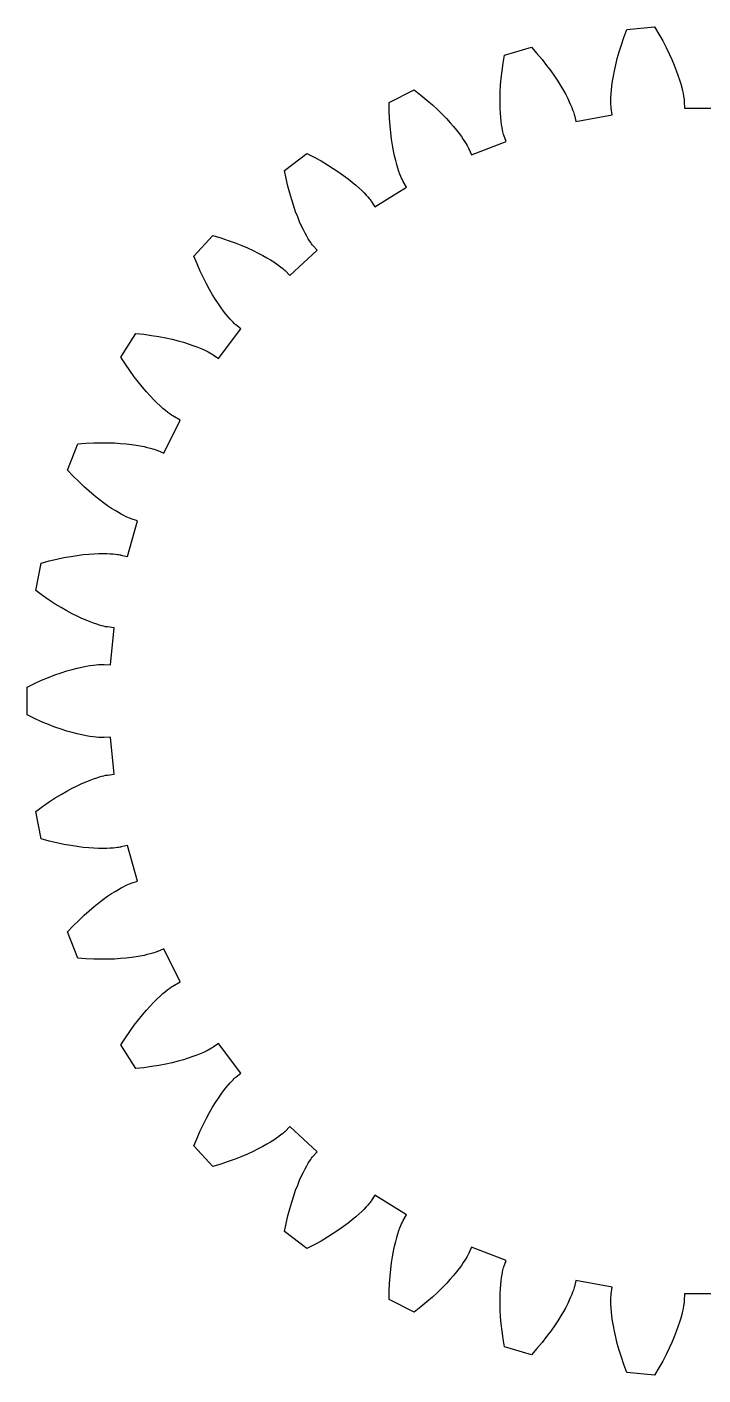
# Model space of a CAD drawing. Extents: x -66 to 66, y -65 to 65.
# Drawn here: x -65.6 to 0, y -65.5 to 65.5 of the extents above; entities that cross this region are included whole.
import ezdxf

# ---------------------------------------------------------------- set-up
doc = ezdxf.new("R2010")
doc.units = 0
doc.layers.add('1', color=7, linetype='CONTINUOUS')

msp = doc.modelspace()

# ---------------------------------------------------------------- linework, layer by layer
at = {"layer": '1', "color": 1}
for p, q in [((-7.93, 63.75), (-7.69, 64.47)), ((-7.69, 64.47), (-7.41, 65.23)), ((-7.41, 65.23), (-4.7, 65.48)), ((-4.7, 65.48), (-4.29, 64.79)), ((-4.29, 64.79), (-3.91, 64.12)), ((-19.27, 62.75), (-16.65, 63.5)), ((-16.65, 63.5), (-16.12, 62.9)), ((-16.12, 62.9), (-15.63, 62.31)), ((-8.33, 62.41), (-8.15, 63.06)), ((-8.15, 63.06), (-7.93, 63.75)), ((-3.91, 64.12), (-3.58, 63.49)), ((-3.58, 63.49), (-3.28, 62.88)), ((-3.28, 62.88), (-3.02, 62.31)), ((-19.51, 61.21), (-19.41, 61.96)), ((-19.41, 61.96), (-19.27, 62.75)), ((-15.63, 62.31), (-15.19, 61.75)), ((-15.19, 61.75), (-14.78, 61.21)), ((-8.6, 61.23), (-8.48, 61.8)), ((-8.48, 61.8), (-8.33, 62.41)), ((-3.02, 62.31), (-2.79, 61.77)), ((-2.79, 61.77), (-2.6, 61.26)), ((-19.65, 59.82), (-19.59, 60.49)), ((-19.59, 60.49), (-19.51, 61.21)), ((-14.78, 61.21), (-14.42, 60.69)), ((-14.42, 60.69), (-14.1, 60.2)), ((-8.78, 60.2), (-8.7, 60.69)), ((-8.7, 60.69), (-8.6, 61.23)), ((-2.6, 61.26), (-2.43, 60.79)), ((-2.43, 60.79), (-2.28, 60.35)), ((-2.28, 60.35), (-2.16, 59.96)), ((-30.48, 58.14), (-28.03, 59.36)), ((-28.03, 59.36), (-27.4, 58.86)), ((-19.71, 58.6), (-19.69, 59.19)), ((-19.69, 59.19), (-19.65, 59.82)), ((-14.1, 60.2), (-13.81, 59.74)), ((-13.81, 59.74), (-13.55, 59.31)), ((-13.55, 59.31), (-13.33, 58.91)), ((-8.94, 58.64), (-8.92, 58.97)), ((-8.92, 58.97), (-8.89, 59.34)), ((-8.89, 59.34), (-8.85, 59.75)), ((-8.85, 59.75), (-8.78, 60.2)), ((-2.16, 59.96), (-2.07, 59.6)), ((-2.07, 59.6), (-1.99, 59.28)), ((-1.99, 59.28), (-1.93, 59.01)), ((-1.93, 59.01), (-1.89, 58.77)), ((-30.46, 57.34), (-30.48, 58.14)), ((-27.4, 58.86), (-26.81, 58.38)), ((-26.81, 58.38), (-26.27, 57.91)), ((-26.27, 57.91), (-25.78, 57.45)), ((-19.71, 58.06), (-19.71, 58.6)), ((-19.7, 57.56), (-19.71, 58.06)), ((-13.33, 58.91), (-13.14, 58.54)), ((-13.14, 58.54), (-12.98, 58.21)), ((-12.98, 58.21), (-12.85, 57.91)), ((-12.85, 57.91), (-12.74, 57.65)), ((-12.74, 57.65), (-12.66, 57.42)), ((-8.94, 58.36), (-8.94, 58.64)), ((-8.94, 58.12), (-8.94, 58.36)), ((-8.94, 57.92), (-8.94, 58.12)), ((-8.93, 57.77), (-8.94, 57.92)), ((-8.92, 57.66), (-8.93, 57.77)), ((-8.91, 57.6), (-8.92, 57.66)), ((-1.89, 58.77), (-1.86, 58.58)), ((-1.86, 58.58), (-1.84, 58.43)), ((-1.84, 58.43), (-1.83, 58.32)), ((-1.83, 58.32), (-1.82, 58.25)), ((-1.82, 58.25), (-1.82, 58.23)), ((-1.82, 58.23), (-1.8, 57.6)), ((-30.43, 56.58), (-30.46, 57.34)), ((-30.38, 55.86), (-30.43, 56.58)), ((-25.78, 57.45), (-25.33, 57.01)), ((-25.33, 57.01), (-24.92, 56.59)), ((-24.92, 56.59), (-24.55, 56.18)), ((-19.67, 57.1), (-19.7, 57.56)), ((-19.64, 56.69), (-19.67, 57.1)), ((-19.6, 56.32), (-19.64, 56.69)), ((-19.56, 56), (-19.6, 56.32)), ((-12.66, 57.42), (-12.59, 57.24)), ((-12.59, 57.24), (-12.54, 57.09)), ((-12.54, 57.09), (-12.51, 56.99)), ((-12.51, 56.99), (-12.5, 56.93)), ((-12.5, 56.93), (-12.49, 56.91)), ((-12.49, 56.91), (-12.36, 56.28)), ((-12.36, 56.28), (-8.81, 56.95)), ((-8.91, 57.58), (-8.91, 57.6)), ((-8.81, 56.95), (-8.91, 57.58)), ((-1.8, 57.6), (1.8, 57.6)), ((-30.31, 55.19), (-30.38, 55.86)), ((-30.23, 54.57), (-30.31, 55.19)), ((-24.55, 56.18), (-24.22, 55.81)), ((-24.22, 55.81), (-23.93, 55.45)), ((-23.93, 55.45), (-23.68, 55.13)), ((-23.68, 55.13), (-23.46, 54.83)), ((-19.51, 55.72), (-19.56, 56)), ((-19.47, 55.49), (-19.51, 55.72)), ((-19.43, 55.29), (-19.47, 55.49)), ((-19.39, 55.15), (-19.43, 55.29)), ((-19.36, 55.04), (-19.39, 55.15)), ((-19.34, 54.98), (-19.36, 55.04)), ((-30.14, 53.98), (-30.23, 54.57)), ((-30.04, 53.45), (-30.14, 53.98)), ((-23.46, 54.83), (-23.27, 54.56)), ((-23.27, 54.56), (-23.12, 54.32)), ((-23.12, 54.32), (-22.99, 54.12)), ((-22.99, 54.12), (-22.89, 53.95)), ((-22.89, 53.95), (-22.82, 53.82)), ((-22.82, 53.82), (-22.77, 53.72)), ((-22.77, 53.72), (-22.74, 53.66)), ((-22.49, 53.05), (-19.12, 54.36)), ((-19.34, 54.96), (-19.34, 54.98)), ((-19.12, 54.36), (-19.34, 54.96)), ((-40.64, 51.55), (-38.46, 53.2)), ((-38.46, 53.2), (-37.75, 52.83)), ((-37.75, 52.83), (-37.08, 52.46)), ((-37.08, 52.46), (-36.47, 52.09)), ((-29.94, 52.96), (-30.04, 53.45)), ((-29.83, 52.52), (-29.94, 52.96)), ((-29.72, 52.12), (-29.83, 52.52)), ((-22.74, 53.66), (-22.74, 53.64)), ((-22.74, 53.64), (-22.49, 53.05)), ((-40.48, 50.77), (-40.64, 51.55)), ((-36.47, 52.09), (-35.9, 51.73)), ((-35.9, 51.73), (-35.37, 51.38)), ((-35.37, 51.38), (-34.89, 51.04)), ((-29.62, 51.76), (-29.72, 52.12)), ((-29.52, 51.45), (-29.62, 51.76)), ((-29.42, 51.19), (-29.52, 51.45)), ((-29.33, 50.96), (-29.42, 51.19)), ((-40.31, 50.02), (-40.48, 50.77)), ((-40.12, 49.33), (-40.31, 50.02)), ((-34.89, 51.04), (-34.46, 50.72)), ((-34.46, 50.72), (-34.06, 50.41)), ((-34.06, 50.41), (-33.71, 50.11)), ((-33.71, 50.11), (-33.4, 49.84)), ((-33.4, 49.84), (-33.13, 49.59)), ((-31.85, 48.02), (-28.79, 49.92)), ((-29.26, 50.78), (-29.33, 50.96)), ((-29.19, 50.64), (-29.26, 50.78)), ((-29.15, 50.55), (-29.19, 50.64)), ((-29.12, 50.49), (-29.15, 50.55)), ((-29.11, 50.47), (-29.12, 50.49)), ((-28.79, 49.92), (-29.11, 50.47)), ((-39.93, 48.68), (-40.12, 49.33)), ((-39.74, 48.08), (-39.93, 48.68)), ((-33.13, 49.59), (-32.9, 49.36)), ((-32.9, 49.36), (-32.71, 49.15)), ((-32.71, 49.15), (-32.55, 48.97)), ((-32.55, 48.97), (-32.42, 48.83)), ((-32.42, 48.83), (-32.32, 48.71)), ((-32.32, 48.71), (-32.26, 48.62)), ((-32.26, 48.62), (-32.22, 48.57)), ((-32.22, 48.57), (-32.21, 48.55)), ((-32.21, 48.55), (-31.85, 48.02)), ((-39.55, 47.53), (-39.74, 48.08)), ((-39.35, 47.02), (-39.55, 47.53)), ((-39.16, 46.56), (-39.35, 47.02)), ((-38.97, 46.14), (-39.16, 46.56)), ((-38.79, 45.77), (-38.97, 46.14)), ((-49.42, 43.21), (-47.58, 45.22)), ((-47.58, 45.22), (-46.81, 44.99)), ((-46.81, 44.99), (-46.09, 44.75)), ((-46.09, 44.75), (-45.42, 44.5)), ((-38.62, 45.44), (-38.79, 45.77)), ((-38.47, 45.15), (-38.62, 45.44)), ((-38.32, 44.91), (-38.47, 45.15)), ((-38.2, 44.71), (-38.32, 44.91)), ((-38.09, 44.54), (-38.2, 44.71)), ((-38, 44.42), (-38.09, 44.54)), ((-45.42, 44.5), (-44.79, 44.26)), ((-44.79, 44.26), (-44.21, 44.01)), ((-44.21, 44.01), (-43.68, 43.76)), ((-43.68, 43.76), (-43.19, 43.52)), ((-43.19, 43.52), (-42.75, 43.29)), ((-42.75, 43.29), (-42.35, 43.06)), ((-40.13, 41.35), (-37.47, 43.78)), ((-37.94, 44.33), (-38, 44.42)), ((-37.9, 44.28), (-37.94, 44.33)), ((-37.88, 44.26), (-37.9, 44.28)), ((-37.47, 43.78), (-37.88, 44.26)), ((-49.12, 42.46), (-49.42, 43.21)), ((-48.81, 41.77), (-49.12, 42.46)), ((-42.35, 43.06), (-41.99, 42.85)), ((-41.99, 42.85), (-41.68, 42.65)), ((-41.68, 42.65), (-41.41, 42.47)), ((-41.41, 42.47), (-41.18, 42.3)), ((-41.18, 42.3), (-40.99, 42.16)), ((-40.99, 42.16), (-40.84, 42.04)), ((-40.84, 42.04), (-40.72, 41.94)), ((-40.72, 41.94), (-40.64, 41.87)), ((-48.51, 41.12), (-48.81, 41.77)), ((-48.2, 40.52), (-48.51, 41.12)), ((-40.64, 41.87), (-40.59, 41.82)), ((-40.59, 41.82), (-40.58, 41.81)), ((-40.58, 41.81), (-40.13, 41.35)), ((-47.9, 39.96), (-48.2, 40.52)), ((-47.61, 39.45), (-47.9, 39.96)), ((-47.32, 38.99), (-47.61, 39.45)), ((-47.05, 38.57), (-47.32, 38.99)), ((-46.79, 38.19), (-47.05, 38.57)), ((-46.54, 37.86), (-46.79, 38.19)), ((-46.32, 37.57), (-46.54, 37.86)), ((-46.11, 37.32), (-46.32, 37.57)), ((-45.92, 37.1), (-46.11, 37.32)), ((-45.76, 36.93), (-45.92, 37.1)), ((-45.63, 36.79), (-45.76, 36.93)), ((-45.52, 36.68), (-45.63, 36.79)), ((-45.44, 36.6), (-45.52, 36.68)), ((-56.52, 33.39), (-55.08, 35.71)), ((-55.08, 35.71), (-54.28, 35.62)), ((-54.28, 35.62), (-53.53, 35.52)), ((-53.53, 35.52), (-52.82, 35.4)), ((-52.82, 35.4), (-52.16, 35.27)), ((-47.05, 33.27), (-44.88, 36.15)), ((-45.39, 36.56), (-45.44, 36.6)), ((-45.37, 36.55), (-45.39, 36.56)), ((-44.88, 36.15), (-45.37, 36.55)), ((-52.16, 35.27), (-51.54, 35.14)), ((-51.54, 35.14), (-50.97, 34.99)), ((-50.97, 34.99), (-50.45, 34.85)), ((-50.45, 34.85), (-49.97, 34.7)), ((-49.97, 34.7), (-49.54, 34.55)), ((-49.54, 34.55), (-49.15, 34.41)), ((-49.15, 34.41), (-48.81, 34.27)), ((-48.81, 34.27), (-48.51, 34.14)), ((-48.51, 34.14), (-48.25, 34.02)), ((-56.08, 32.71), (-56.52, 33.39)), ((-48.25, 34.02), (-48.04, 33.91)), ((-48.04, 33.91), (-47.87, 33.82)), ((-47.87, 33.82), (-47.73, 33.74)), ((-47.73, 33.74), (-47.64, 33.69)), ((-47.64, 33.69), (-47.59, 33.65)), ((-47.59, 33.65), (-47.57, 33.64)), ((-47.57, 33.64), (-47.05, 33.27)), ((-55.66, 32.09), (-56.08, 32.71)), ((-55.23, 31.5), (-55.66, 32.09)), ((-54.82, 30.97), (-55.23, 31.5)), ((-54.43, 30.48), (-54.82, 30.97)), ((-54.04, 30.03), (-54.43, 30.48)), ((-53.68, 29.63), (-54.04, 30.03)), ((-53.33, 29.27), (-53.68, 29.63)), ((-53.01, 28.95), (-53.33, 29.27)), ((-52.71, 28.66), (-53.01, 28.95)), ((-52.43, 28.42), (-52.71, 28.66)), ((-52.18, 28.21), (-52.43, 28.42)), ((-51.96, 28.03), (-52.18, 28.21)), ((-51.77, 27.89), (-51.96, 28.03)), ((-51.61, 27.77), (-51.77, 27.89)), ((-51.48, 27.69), (-51.61, 27.77)), ((-51.39, 27.63), (-51.48, 27.69)), ((-51.33, 27.6), (-51.39, 27.63)), ((-51.31, 27.59), (-51.33, 27.6)), ((-50.75, 27.29), (-51.31, 27.59)), ((-52.36, 24.06), (-50.75, 27.29)), ((-61.69, 22.44), (-60.71, 24.98)), ((-60.71, 24.98), (-59.91, 25.04)), ((-59.91, 25.04), (-59.14, 25.08)), ((-59.14, 25.08), (-58.43, 25.09)), ((-58.43, 25.09), (-57.75, 25.09)), ((-57.75, 25.09), (-57.12, 25.07)), ((-57.12, 25.07), (-56.54, 25.03)), ((-56.54, 25.03), (-55.99, 24.98)), ((-55.99, 24.98), (-55.5, 24.92)), ((-55.5, 24.92), (-55.04, 24.86)), ((-55.04, 24.86), (-54.64, 24.79)), ((-54.64, 24.79), (-54.27, 24.72)), ((-54.27, 24.72), (-53.96, 24.64)), ((-53.96, 24.64), (-53.68, 24.57)), ((-53.68, 24.57), (-53.45, 24.51)), ((-53.45, 24.51), (-53.27, 24.45)), ((-53.27, 24.45), (-53.12, 24.4)), ((-53.12, 24.4), (-53.02, 24.36)), ((-53.02, 24.36), (-52.96, 24.33)), ((-52.96, 24.33), (-52.94, 24.32)), ((-52.94, 24.32), (-52.36, 24.06)), ((-61.14, 21.85), (-61.69, 22.44)), ((-60.6, 21.31), (-61.14, 21.85)), ((-60.08, 20.82), (-60.6, 21.31)), ((-59.58, 20.37), (-60.08, 20.82)), ((-59.1, 19.96), (-59.58, 20.37)), ((-58.64, 19.59), (-59.1, 19.96)), ((-58.21, 19.26), (-58.64, 19.59)), ((-57.8, 18.97), (-58.21, 19.26)), ((-57.43, 18.71), (-57.8, 18.97)), ((-57.08, 18.49), (-57.43, 18.71)), ((-56.76, 18.3), (-57.08, 18.49)), ((-56.48, 18.14), (-56.76, 18.3)), ((-56.23, 18.01), (-56.48, 18.14)), ((-56.01, 17.9), (-56.23, 18.01)), ((-55.83, 17.82), (-56.01, 17.9)), ((-55.89, 14.03), (-54.9, 17.5)), ((-55.69, 17.76), (-55.83, 17.82)), ((-55.59, 17.72), (-55.69, 17.76)), ((-55.53, 17.7), (-55.59, 17.72)), ((-55.51, 17.69), (-55.53, 17.7)), ((-54.9, 17.5), (-55.51, 17.69)), ((-64.77, 10.72), (-64.26, 13.4)), ((-64.26, 13.4), (-63.49, 13.61)), ((-63.49, 13.61), (-62.75, 13.78)), ((-62.75, 13.78), (-62.04, 13.93)), ((-62.04, 13.93), (-61.38, 14.05)), ((-61.38, 14.05), (-60.76, 14.14)), ((-60.76, 14.14), (-60.17, 14.22)), ((-60.17, 14.22), (-59.63, 14.27)), ((-59.63, 14.27), (-59.13, 14.3)), ((-59.13, 14.3), (-58.68, 14.32)), ((-58.68, 14.32), (-58.26, 14.33)), ((-58.26, 14.33), (-57.89, 14.32)), ((-57.89, 14.32), (-57.57, 14.31)), ((-57.57, 14.31), (-57.28, 14.29)), ((-57.28, 14.29), (-57.05, 14.27)), ((-57.05, 14.27), (-56.85, 14.24)), ((-56.85, 14.24), (-56.7, 14.22)), ((-56.7, 14.22), (-56.59, 14.2)), ((-56.59, 14.2), (-56.53, 14.19)), ((-56.53, 14.19), (-56.51, 14.18)), ((-56.51, 14.18), (-55.89, 14.03)), ((-64.12, 10.25), (-64.77, 10.72)), ((-63.49, 9.81), (-64.12, 10.25)), ((-62.89, 9.42), (-63.49, 9.81)), ((-62.31, 9.07), (-62.89, 9.42)), ((-61.76, 8.76), (-62.31, 9.07)), ((-61.24, 8.48), (-61.76, 8.76)), ((-60.76, 8.24), (-61.24, 8.48)), ((-60.31, 8.02), (-60.76, 8.24)), ((-59.89, 7.84), (-60.31, 8.02)), ((-59.5, 7.69), (-59.89, 7.84)), ((-59.16, 7.56), (-59.5, 7.69)), ((-58.85, 7.45), (-59.16, 7.56)), ((-58.58, 7.37), (-58.85, 7.45)), ((-58.35, 7.3), (-58.58, 7.37)), ((-58.16, 7.26), (-58.35, 7.3)), ((-58.01, 7.22), (-58.16, 7.26)), ((-57.9, 7.2), (-58.01, 7.22)), ((-57.84, 7.19), (-57.9, 7.2)), ((-57.82, 7.19), (-57.84, 7.19)), ((-57.18, 7.11), (-57.82, 7.19)), ((-57.52, 3.52), (-57.18, 7.11)), ((-62.92, 2.53), (-62.32, 2.74)), ((-62.32, 2.74), (-61.76, 2.92)), ((-61.76, 2.92), (-61.24, 3.07)), ((-61.24, 3.07), (-60.75, 3.19)), ((-60.75, 3.19), (-60.31, 3.3)), ((-60.31, 3.3), (-59.9, 3.38)), ((-59.9, 3.38), (-59.54, 3.44)), ((-59.54, 3.44), (-59.21, 3.49)), ((-59.21, 3.49), (-58.93, 3.52)), ((-58.93, 3.52), (-58.7, 3.54)), ((-58.7, 3.54), (-58.5, 3.55)), ((-58.5, 3.55), (-58.35, 3.56)), ((-58.35, 3.56), (-58.24, 3.56)), ((-58.24, 3.56), (-58.17, 3.56)), ((-58.17, 3.56), (-58.15, 3.56)), ((-58.15, 3.56), (-57.52, 3.52)), ((-65.63, 1.36), (-64.91, 1.71)), ((-65.63, -1.36), (-65.63, 1.36)), ((-64.91, 1.71), (-64.21, 2.02)), ((-64.21, 2.02), (-63.55, 2.29)), ((-63.55, 2.29), (-62.92, 2.53)), ((-64.91, -1.71), (-65.63, -1.36)), ((-64.21, -2.02), (-64.91, -1.71)), ((-63.55, -2.29), (-64.21, -2.02)), ((-62.92, -2.53), (-63.55, -2.29)), ((-62.32, -2.74), (-62.92, -2.53)), ((-61.76, -2.92), (-62.32, -2.74)), ((-61.24, -3.07), (-61.76, -2.92)), ((-60.75, -3.19), (-61.24, -3.07)), ((-60.31, -3.3), (-60.75, -3.19)), ((-59.9, -3.38), (-60.31, -3.3)), ((-59.54, -3.44), (-59.9, -3.38)), ((-59.21, -3.49), (-59.54, -3.44)), ((-58.93, -3.52), (-59.21, -3.49)), ((-58.7, -3.54), (-58.93, -3.52)), ((-58.5, -3.55), (-58.7, -3.54)), ((-58.35, -3.56), (-58.5, -3.55)), ((-58.24, -3.56), (-58.35, -3.56)), ((-58.17, -3.56), (-58.24, -3.56)), ((-58.15, -3.56), (-58.17, -3.56)), ((-57.52, -3.52), (-58.15, -3.56)), ((-57.18, -7.11), (-57.52, -3.52)), ((-60.31, -8.02), (-59.89, -7.84)), ((-59.89, -7.84), (-59.5, -7.69)), ((-59.5, -7.69), (-59.16, -7.56)), ((-59.16, -7.56), (-58.85, -7.45)), ((-58.85, -7.45), (-58.58, -7.37)), ((-58.58, -7.37), (-58.35, -7.3)), ((-58.35, -7.3), (-58.16, -7.26)), ((-58.16, -7.26), (-58.01, -7.22)), ((-58.01, -7.22), (-57.9, -7.2)), ((-57.9, -7.2), (-57.84, -7.19)), ((-57.84, -7.19), (-57.82, -7.19)), ((-57.82, -7.19), (-57.18, -7.11)), ((-62.89, -9.42), (-62.31, -9.07)), ((-62.31, -9.07), (-61.76, -8.76)), ((-61.76, -8.76), (-61.24, -8.48)), ((-61.24, -8.48), (-60.76, -8.24)), ((-60.76, -8.24), (-60.31, -8.02)), ((-64.77, -10.72), (-64.12, -10.25)), ((-64.12, -10.25), (-63.49, -9.81)), ((-63.49, -9.81), (-62.89, -9.42)), ((-64.26, -13.4), (-64.77, -10.72)), ((-63.49, -13.61), (-64.26, -13.4)), ((-62.75, -13.78), (-63.49, -13.61)), ((-62.04, -13.93), (-62.75, -13.78)), ((-61.38, -14.05), (-62.04, -13.93)), ((-60.76, -14.14), (-61.38, -14.05)), ((-60.17, -14.22), (-60.76, -14.14)), ((-59.63, -14.27), (-60.17, -14.22)), ((-59.13, -14.3), (-59.63, -14.27)), ((-58.68, -14.32), (-59.13, -14.3)), ((-58.26, -14.33), (-58.68, -14.32)), ((-57.89, -14.32), (-58.26, -14.33)), ((-57.57, -14.31), (-57.89, -14.32)), ((-57.28, -14.29), (-57.57, -14.31)), ((-57.05, -14.27), (-57.28, -14.29)), ((-56.85, -14.24), (-57.05, -14.27)), ((-56.7, -14.22), (-56.85, -14.24)), ((-56.59, -14.2), (-56.7, -14.22)), ((-56.53, -14.19), (-56.59, -14.2)), ((-56.51, -14.18), (-56.53, -14.19)), ((-55.89, -14.03), (-56.51, -14.18)), ((-54.9, -17.5), (-55.89, -14.03)), ((-57.08, -18.49), (-56.76, -18.3)), ((-56.76, -18.3), (-56.48, -18.14)), ((-56.48, -18.14), (-56.23, -18.01)), ((-56.23, -18.01), (-56.01, -17.9)), ((-56.01, -17.9), (-55.83, -17.82)), ((-55.83, -17.82), (-55.69, -17.76)), ((-55.69, -17.76), (-55.59, -17.72)), ((-55.59, -17.72), (-55.53, -17.7)), ((-55.53, -17.7), (-55.51, -17.69)), ((-55.51, -17.69), (-54.9, -17.5)), ((-59.1, -19.96), (-58.64, -19.59)), ((-58.64, -19.59), (-58.21, -19.26)), ((-58.21, -19.26), (-57.8, -18.97)), ((-57.8, -18.97), (-57.43, -18.71)), ((-57.43, -18.71), (-57.08, -18.49)), ((-60.6, -21.31), (-60.08, -20.82)), ((-60.08, -20.82), (-59.58, -20.37)), ((-59.58, -20.37), (-59.1, -19.96)), ((-61.69, -22.44), (-61.14, -21.85)), ((-61.14, -21.85), (-60.6, -21.31)), ((-60.71, -24.98), (-61.69, -22.44)), ((-55.04, -24.86), (-55.5, -24.92)), ((-54.64, -24.79), (-55.04, -24.86)), ((-54.27, -24.72), (-54.64, -24.79)), ((-53.96, -24.64), (-54.27, -24.72)), ((-53.68, -24.57), (-53.96, -24.64)), ((-53.45, -24.51), (-53.68, -24.57)), ((-53.27, -24.45), (-53.45, -24.51)), ((-53.12, -24.4), (-53.27, -24.45)), ((-53.02, -24.36), (-53.12, -24.4)), ((-52.96, -24.33), (-53.02, -24.36)), ((-52.94, -24.32), (-52.96, -24.33)), ((-52.36, -24.06), (-52.94, -24.32)), ((-50.75, -27.29), (-52.36, -24.06)), ((-59.91, -25.04), (-60.71, -24.98)), ((-59.14, -25.08), (-59.91, -25.04)), ((-58.43, -25.09), (-59.14, -25.08)), ((-57.75, -25.09), (-58.43, -25.09)), ((-57.12, -25.07), (-57.75, -25.09)), ((-56.54, -25.03), (-57.12, -25.07)), ((-55.99, -24.98), (-56.54, -25.03)), ((-55.5, -24.92), (-55.99, -24.98)), ((-51.31, -27.59), (-50.75, -27.29)), ((-53.01, -28.95), (-52.71, -28.66)), ((-52.71, -28.66), (-52.43, -28.42)), ((-52.43, -28.42), (-52.18, -28.21)), ((-52.18, -28.21), (-51.96, -28.03)), ((-51.96, -28.03), (-51.77, -27.89)), ((-51.77, -27.89), (-51.61, -27.77)), ((-51.61, -27.77), (-51.48, -27.69)), ((-51.48, -27.69), (-51.39, -27.63)), ((-51.39, -27.63), (-51.33, -27.6)), ((-51.33, -27.6), (-51.31, -27.59)), ((-54.43, -30.48), (-54.04, -30.03)), ((-54.04, -30.03), (-53.68, -29.63)), ((-53.68, -29.63), (-53.33, -29.27)), ((-53.33, -29.27), (-53.01, -28.95)), ((-55.23, -31.5), (-54.82, -30.97)), ((-54.82, -30.97), (-54.43, -30.48)), ((-56.52, -33.39), (-56.08, -32.71)), ((-56.08, -32.71), (-55.66, -32.09)), ((-55.66, -32.09), (-55.23, -31.5)), ((-55.08, -35.71), (-56.52, -33.39)), ((-48.25, -34.02), (-48.51, -34.14)), ((-48.04, -33.91), (-48.25, -34.02)), ((-47.87, -33.82), (-48.04, -33.91)), ((-47.73, -33.74), (-47.87, -33.82)), ((-47.64, -33.69), (-47.73, -33.74)), ((-47.59, -33.65), (-47.64, -33.69)), ((-47.57, -33.64), (-47.59, -33.65)), ((-47.05, -33.27), (-47.57, -33.64)), ((-44.88, -36.15), (-47.05, -33.27)), ((-52.16, -35.27), (-52.82, -35.4)), ((-51.54, -35.14), (-52.16, -35.27)), ((-50.97, -34.99), (-51.54, -35.14)), ((-50.45, -34.85), (-50.97, -34.99)), ((-49.97, -34.7), (-50.45, -34.85)), ((-49.54, -34.55), (-49.97, -34.7)), ((-49.15, -34.41), (-49.54, -34.55)), ((-48.81, -34.27), (-49.15, -34.41)), ((-48.51, -34.14), (-48.81, -34.27)), ((-54.28, -35.62), (-55.08, -35.71)), ((-53.53, -35.52), (-54.28, -35.62)), ((-52.82, -35.4), (-53.53, -35.52)), ((-45.52, -36.68), (-45.44, -36.6)), ((-45.44, -36.6), (-45.39, -36.56)), ((-45.39, -36.56), (-45.37, -36.55)), ((-45.37, -36.55), (-44.88, -36.15)), ((-46.79, -38.19), (-46.54, -37.86)), ((-46.54, -37.86), (-46.32, -37.57)), ((-46.32, -37.57), (-46.11, -37.32)), ((-46.11, -37.32), (-45.92, -37.1)), ((-45.92, -37.1), (-45.76, -36.93)), ((-45.76, -36.93), (-45.63, -36.79)), ((-45.63, -36.79), (-45.52, -36.68)), ((-47.61, -39.45), (-47.32, -38.99)), ((-47.32, -38.99), (-47.05, -38.57)), ((-47.05, -38.57), (-46.79, -38.19)), ((-48.51, -41.12), (-48.2, -40.52)), ((-48.2, -40.52), (-47.9, -39.96)), ((-47.9, -39.96), (-47.61, -39.45)), ((-49.12, -42.46), (-48.81, -41.77)), ((-48.81, -41.77), (-48.51, -41.12)), ((-40.64, -41.87), (-40.72, -41.94)), ((-40.59, -41.82), (-40.64, -41.87)), ((-40.58, -41.81), (-40.59, -41.82)), ((-40.13, -41.35), (-40.58, -41.81)), ((-37.47, -43.78), (-40.13, -41.35)), ((-49.42, -43.21), (-49.12, -42.46)), ((-47.58, -45.22), (-49.42, -43.21)), ((-42.35, -43.06), (-42.75, -43.29)), ((-41.99, -42.85), (-42.35, -43.06)), ((-41.68, -42.65), (-41.99, -42.85)), ((-41.41, -42.47), (-41.68, -42.65)), ((-41.18, -42.3), (-41.41, -42.47)), ((-40.99, -42.16), (-41.18, -42.3)), ((-40.84, -42.04), (-40.99, -42.16)), ((-40.72, -41.94), (-40.84, -42.04)), ((-45.42, -44.5), (-46.09, -44.75)), ((-44.79, -44.26), (-45.42, -44.5)), ((-44.21, -44.01), (-44.79, -44.26)), ((-43.68, -43.76), (-44.21, -44.01)), ((-43.19, -43.52), (-43.68, -43.76)), ((-42.75, -43.29), (-43.19, -43.52)), ((-38.09, -44.54), (-38, -44.42)), ((-38, -44.42), (-37.94, -44.33)), ((-37.94, -44.33), (-37.9, -44.28)), ((-37.9, -44.28), (-37.88, -44.26)), ((-37.88, -44.26), (-37.47, -43.78)), ((-46.81, -44.99), (-47.58, -45.22)), ((-46.09, -44.75), (-46.81, -44.99)), ((-38.97, -46.14), (-38.79, -45.77)), ((-38.79, -45.77), (-38.62, -45.44)), ((-38.62, -45.44), (-38.47, -45.15)), ((-38.47, -45.15), (-38.32, -44.91)), ((-38.32, -44.91), (-38.2, -44.71)), ((-38.2, -44.71), (-38.09, -44.54)), ((-39.55, -47.53), (-39.35, -47.02)), ((-39.35, -47.02), (-39.16, -46.56)), ((-39.16, -46.56), (-38.97, -46.14)), ((-39.93, -48.68), (-39.74, -48.08)), ((-39.74, -48.08), (-39.55, -47.53)), ((-31.85, -48.02), (-32.21, -48.55)), ((-28.79, -49.92), (-31.85, -48.02)), ((-40.31, -50.02), (-40.12, -49.33)), ((-40.12, -49.33), (-39.93, -48.68)), ((-33.13, -49.59), (-33.4, -49.84)), ((-32.9, -49.36), (-33.13, -49.59)), ((-32.71, -49.15), (-32.9, -49.36)), ((-32.55, -48.97), (-32.71, -49.15)), ((-32.42, -48.83), (-32.55, -48.97)), ((-32.32, -48.71), (-32.42, -48.83)), ((-32.26, -48.62), (-32.32, -48.71)), ((-32.22, -48.57), (-32.26, -48.62)), ((-32.21, -48.55), (-32.22, -48.57)), ((-40.64, -51.55), (-40.48, -50.77)), ((-40.48, -50.77), (-40.31, -50.02)), ((-34.89, -51.04), (-35.37, -51.38)), ((-34.46, -50.72), (-34.89, -51.04)), ((-34.06, -50.41), (-34.46, -50.72)), ((-33.71, -50.11), (-34.06, -50.41)), ((-33.4, -49.84), (-33.71, -50.11)), ((-29.42, -51.19), (-29.33, -50.96)), ((-29.33, -50.96), (-29.26, -50.78)), ((-29.26, -50.78), (-29.19, -50.64)), ((-29.19, -50.64), (-29.15, -50.55)), ((-29.15, -50.55), (-29.12, -50.49)), ((-29.12, -50.49), (-29.11, -50.47)), ((-29.11, -50.47), (-28.79, -49.92)), ((-38.46, -53.2), (-40.64, -51.55)), ((-36.47, -52.09), (-37.08, -52.46)), ((-35.9, -51.73), (-36.47, -52.09)), ((-35.37, -51.38), (-35.9, -51.73)), ((-29.83, -52.52), (-29.72, -52.12)), ((-29.72, -52.12), (-29.62, -51.76)), ((-29.62, -51.76), (-29.52, -51.45)), ((-29.52, -51.45), (-29.42, -51.19)), ((-37.75, -52.83), (-38.46, -53.2)), ((-37.08, -52.46), (-37.75, -52.83)), ((-30.14, -53.98), (-30.04, -53.45)), ((-30.04, -53.45), (-29.94, -52.96)), ((-29.94, -52.96), (-29.83, -52.52)), ((-22.74, -53.66), (-22.77, -53.72)), ((-22.49, -53.05), (-22.74, -53.64)), ((-22.74, -53.64), (-22.74, -53.66)), ((-19.12, -54.36), (-22.49, -53.05)), ((-30.31, -55.19), (-30.23, -54.57)), ((-30.23, -54.57), (-30.14, -53.98)), ((-23.46, -54.83), (-23.68, -55.13)), ((-23.27, -54.56), (-23.46, -54.83)), ((-23.12, -54.32), (-23.27, -54.56)), ((-22.99, -54.12), (-23.12, -54.32)), ((-22.89, -53.95), (-22.99, -54.12)), ((-22.82, -53.82), (-22.89, -53.95)), ((-22.77, -53.72), (-22.82, -53.82)), ((-19.36, -55.04), (-19.34, -54.98)), ((-19.34, -54.96), (-19.12, -54.36)), ((-19.34, -54.98), (-19.34, -54.96)), ((-30.43, -56.58), (-30.38, -55.86)), ((-30.38, -55.86), (-30.31, -55.19)), ((-24.55, -56.18), (-24.92, -56.59)), ((-24.22, -55.81), (-24.55, -56.18)), ((-23.93, -55.45), (-24.22, -55.81)), ((-23.68, -55.13), (-23.93, -55.45)), ((-19.6, -56.32), (-19.56, -56)), ((-19.56, -56), (-19.51, -55.72)), ((-19.51, -55.72), (-19.47, -55.49)), ((-19.47, -55.49), (-19.43, -55.29)), ((-19.43, -55.29), (-19.39, -55.15)), ((-19.39, -55.15), (-19.36, -55.04)), ((-12.36, -56.28), (-12.49, -56.91)), ((-8.81, -56.95), (-12.36, -56.28)), ((-30.48, -58.14), (-30.46, -57.34)), ((-30.46, -57.34), (-30.43, -56.58)), ((-25.78, -57.45), (-26.27, -57.91)), ((-25.33, -57.01), (-25.78, -57.45)), ((-24.92, -56.59), (-25.33, -57.01)), ((-19.71, -58.06), (-19.7, -57.56)), ((-19.7, -57.56), (-19.67, -57.1)), ((-19.67, -57.1), (-19.64, -56.69)), ((-19.64, -56.69), (-19.6, -56.32)), ((-12.66, -57.42), (-12.74, -57.65)), ((-12.59, -57.24), (-12.66, -57.42)), ((-12.54, -57.09), (-12.59, -57.24)), ((-12.51, -56.99), (-12.54, -57.09)), ((-12.5, -56.93), (-12.51, -56.99)), ((-12.49, -56.91), (-12.5, -56.93)), ((-8.92, -57.66), (-8.91, -57.6)), ((-8.91, -57.58), (-8.81, -56.95)), ((-8.91, -57.6), (-8.91, -57.58)), ((-1.8, -57.6), (-1.82, -58.23)), ((1.8, -57.6), (-1.8, -57.6)), ((-28.03, -59.36), (-30.48, -58.14)), ((-27.4, -58.86), (-28.03, -59.36)), ((-26.81, -58.38), (-27.4, -58.86)), ((-26.27, -57.91), (-26.81, -58.38)), ((-19.71, -58.6), (-19.71, -58.06)), ((-19.69, -59.19), (-19.71, -58.6)), ((-13.33, -58.91), (-13.55, -59.31)), ((-13.14, -58.54), (-13.33, -58.91)), ((-12.98, -58.21), (-13.14, -58.54)), ((-12.85, -57.91), (-12.98, -58.21)), ((-12.74, -57.65), (-12.85, -57.91)), ((-8.94, -57.92), (-8.93, -57.77)), ((-8.94, -58.12), (-8.94, -57.92)), ((-8.94, -58.36), (-8.94, -58.12)), ((-8.94, -58.64), (-8.94, -58.36)), ((-8.92, -58.97), (-8.94, -58.64)), ((-8.93, -57.77), (-8.92, -57.66)), ((-1.89, -58.77), (-1.93, -59.01)), ((-1.86, -58.58), (-1.89, -58.77)), ((-1.84, -58.43), (-1.86, -58.58)), ((-1.83, -58.32), (-1.84, -58.43)), ((-1.82, -58.25), (-1.83, -58.32)), ((-1.82, -58.23), (-1.82, -58.25)), ((-19.65, -59.82), (-19.69, -59.19)), ((-19.59, -60.49), (-19.65, -59.82)), ((-14.1, -60.2), (-14.42, -60.69)), ((-13.81, -59.74), (-14.1, -60.2)), ((-13.55, -59.31), (-13.81, -59.74)), ((-8.89, -59.34), (-8.92, -58.97)), ((-8.85, -59.75), (-8.89, -59.34)), ((-8.78, -60.2), (-8.85, -59.75)), ((-8.7, -60.69), (-8.78, -60.2)), ((-2.16, -59.96), (-2.28, -60.35)), ((-2.07, -59.6), (-2.16, -59.96)), ((-1.99, -59.28), (-2.07, -59.6)), ((-1.93, -59.01), (-1.99, -59.28)), ((-19.51, -61.21), (-19.59, -60.49)), ((-19.41, -61.96), (-19.51, -61.21)), ((-14.78, -61.21), (-15.19, -61.75)), ((-14.42, -60.69), (-14.78, -61.21)), ((-8.6, -61.23), (-8.7, -60.69)), ((-8.48, -61.8), (-8.6, -61.23)), ((-2.6, -61.26), (-2.79, -61.77)), ((-2.43, -60.79), (-2.6, -61.26)), ((-2.28, -60.35), (-2.43, -60.79)), ((-19.27, -62.75), (-19.41, -61.96)), ((-16.65, -63.5), (-19.27, -62.75)), ((-15.63, -62.31), (-16.12, -62.9)), ((-15.19, -61.75), (-15.63, -62.31)), ((-8.33, -62.41), (-8.48, -61.8)), ((-8.15, -63.06), (-8.33, -62.41)), ((-3.02, -62.31), (-3.28, -62.88)), ((-2.79, -61.77), (-3.02, -62.31)), ((-16.12, -62.9), (-16.65, -63.5)), ((-7.93, -63.75), (-8.15, -63.06)), ((-7.69, -64.47), (-7.93, -63.75)), ((-3.91, -64.12), (-4.29, -64.79)), ((-3.58, -63.49), (-3.91, -64.12)), ((-3.28, -62.88), (-3.58, -63.49)), ((-7.41, -65.23), (-7.69, -64.47)), ((-4.7, -65.48), (-7.41, -65.23)), ((-4.29, -64.79), (-4.7, -65.48))]:
    msp.add_line(p, q, dxfattribs=at)

doc.saveas('drawing.dxf')
